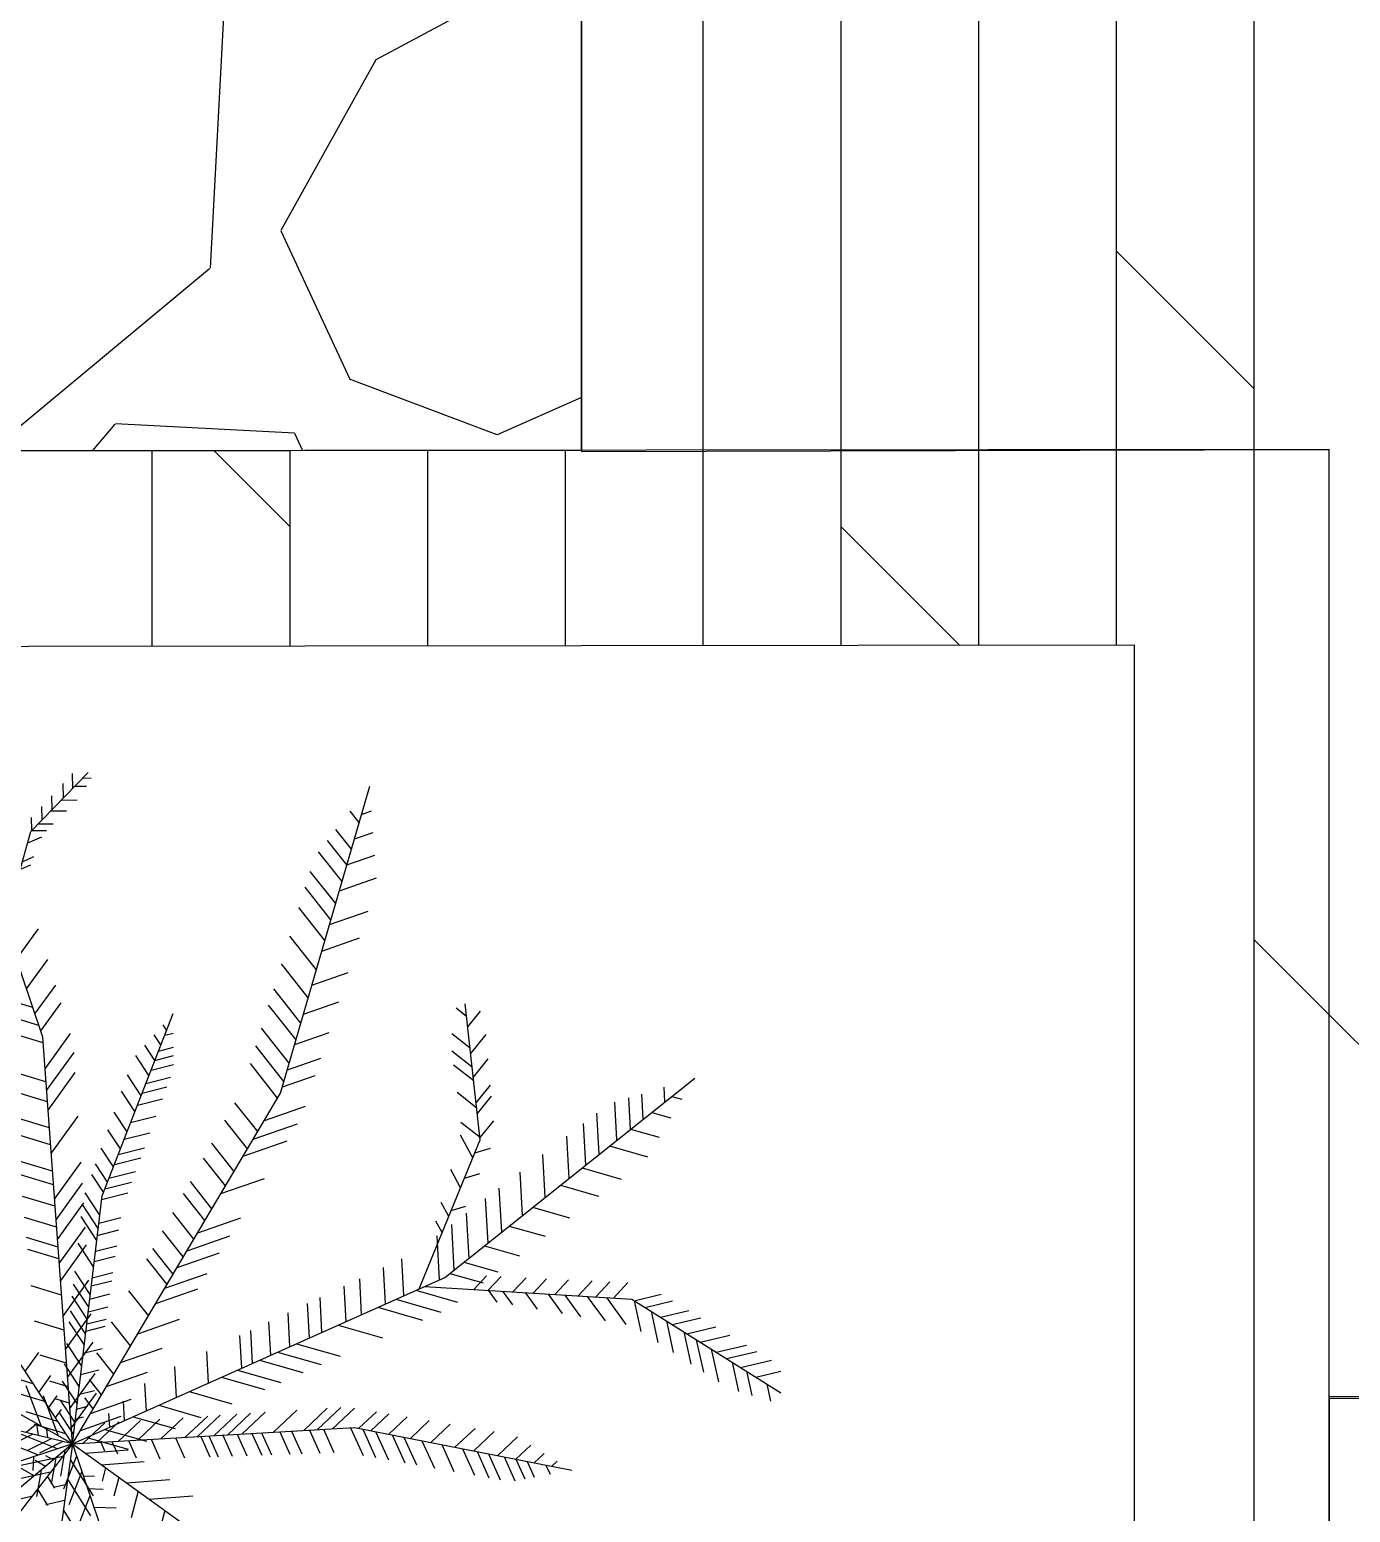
# Model space of a CAD drawing. Extents: x 58467 to 79089, y -33726 to -17391.
# Drawn here: x 68919.5 to 68980.4, y -20395 to -20326.6 of the extents above; entities that cross this region are included whole.
import ezdxf

# ---------------------------------------------------------------- set-up
doc = ezdxf.new("R2010")
doc.units = 0
doc.header["$LTSCALE"] = 100
for name, color, linetype in [('BA_elev4', 252, 'Continuous'), ('BA_env_landscp', 84, 'Continuous'), ('BA_mat_timber', 44, 'Continuous')]:
    doc.layers.add(name, color=color, linetype=linetype)
pattern_1 = [(90, (26786.514, 12448.2046), (-6.35, 4e-16), []), (135, (26786.514, 12448.205), (-12.6999913, -12.6999913), [8.980256, -17.960512])]

# ---------------------------------------------------------------- blocks, each defined once
blk = doc.blocks.new('MAVİ SEDİR')
for p, q in [((215767.73, 56640.72), (215770.78, 56653.61)), ((215764.13, 56646.44), (215755.39, 56648.36)), ((215772.63, 56632.92), (215776.4, 56648.88)), ((215770.71, 56635.98), (215758.32, 56638.7)), ((215777.21, 56625.64), (215780.92, 56641.33)), ((215780.5, 56620.4), (215784.17, 56635.91)), ((215775.37, 56628.57), (215760.39, 56631.86)), ((215785.62, 56612.26), (215789.21, 56627.47)), ((215782.1, 56617.86), (215765.25, 56621.56)), ((215790.01, 56605.27), (215793.55, 56620.23)), ((215786.93, 56610.17), (215770.29, 56613.83)), ((215794.66, 56597.89), (215798.13, 56612.57)), ((215790.91, 56603.85), (215774.45, 56607.47)), ((215798.45, 56591.86), (215801.87, 56606.32)), ((215796.58, 56594.84), (215780.36, 56598.4)), ((215803.47, 56583.88), (215806.81, 56598.05)), ((215903.67, 56587.31), (215900.87, 56597.11)), ((215911.87, 56597.59), (215910.38, 56602.83)), ((215801.53, 56586.96), (215785.53, 56590.47)), ((215806.98, 56578.29), (215810.28, 56592.26)), ((215895.01, 56576.45), (215890.84, 56591.07)), ((215909.12, 56594.14), (215916.54, 56593.74)), ((215806.98, 56578.29), (215791.21, 56581.76)), ((215886.42, 56565.68), (215880.88, 56585.08)), ((215900.25, 56583.01), (215913.08, 56582.32)), ((215808.54, 56564.08), (215794.72, 56574.06)), ((215808.32, 56567.66), (215816.24, 56575.04)), ((215895.01, 56576.45), (215911.04, 56575.59)), ((215808.88, 56558.6), (215816.68, 56565.86)), ((215875.16, 56551.56), (215869.43, 56571.65)), ((215889.47, 56569.5), (215908.88, 56568.46)), ((215809.15, 56554.26), (215796.57, 56563.34)), ((215866.31, 56540.46), (215860.71, 56560.07)), ((215882.12, 56560.28), (215903.2, 56559.14)), ((215809.86, 56542.77), (215798.74, 56550.8)), ((215809.44, 56549.58), (215817.12, 56556.74)), ((215876.68, 56553.47), (215897.97, 56552.32)), ((215810.19, 56537.51), (215817.72, 56544.52)), ((215854.92, 56526.18), (215849.5, 56545.18)), ((215869.87, 56544.93), (215891.4, 56543.77)), ((215721.95, 56535.99), (215724.54, 56538.73)), ((215810.4, 56534.1), (215800.37, 56541.35)), ((215722.54, 56532.99), (215717.85, 56535.11)), ((215723.71, 56527.05), (215728.56, 56532.19)), ((215811.12, 56522.38), (215802.58, 56528.55)), ((215810.87, 56526.48), (215818.25, 56533.35)), ((215845.29, 56514.1), (215840.01, 56532.58)), ((215860.05, 56532.61), (215881.94, 56531.43)), ((215725.57, 56517.62), (215715.44, 56522.2)), ((215724.45, 56523.32), (215716.34, 56526.99)), ((215725.57, 56517.62), (215732.8, 56525.27)), ((215811.51, 56516.08), (215818.76, 56522.83)), ((215850.75, 56520.95), (215872.97, 56519.75)), ((215726.76, 56511.58), (215714.49, 56517.13)), ((215727.41, 56508.25), (215737.01, 56518.41)), ((215811.84, 56510.77), (215804.77, 56515.88)), ((215835.2, 56501.45), (215830.08, 56519.39)), ((215728.34, 56503.56), (215715.01, 56509.59)), ((215729.83, 56495.98), (215739.76, 56506.5)), ((215812.3, 56503.43), (215806.15, 56507.87)), ((215812.3, 56503.43), (215819.38, 56510.02)), ((215826.74, 56490.84), (215821.75, 56508.32)), ((215842.26, 56510.3), (215864.79, 56509.09)), ((215890.73, 56499.2), (215899.37, 56506.23)), ((215903.09, 56497.83), (215912.04, 56505.11)), ((215729.5, 56497.64), (215716.05, 56503.72)), ((215812.76, 56495.92), (215819.75, 56502.42)), ((215813.08, 56467.95), (215889.63, 56499.32)), ((215821.01, 56483.66), (215816.11, 56500.83)), ((215836.66, 56503.28), (215859.39, 56502.05)), ((215869.83, 56491.21), (215872.23, 56499)), ((215882.85, 56496.54), (215885.32, 56504.58)), ((215889.63, 56499.32), (215959.36, 56491.6)), ((215890.73, 56499.2), (215898.48, 56489.36)), ((215905.81, 56497.53), (215913.78, 56487.41)), ((215908.59, 56497.22), (215917.68, 56504.62)), ((215921.69, 56495.77), (215931.1, 56503.43)), ((215933.88, 56494.42), (215943.6, 56502.32)), ((215947.63, 56492.9), (215955.61, 56499.39)), ((215730.96, 56490.22), (215717.36, 56496.37)), ((215731.73, 56486.33), (215741.43, 56496.6)), ((215828.88, 56493.52), (215851.89, 56492.28)), ((215853.2, 56484.4), (215855.51, 56491.88)), ((215880.27, 56495.49), (215891.92, 56489.21)), ((215919.79, 56495.98), (215927.97, 56485.59)), ((215926.79, 56495.21), (215935.08, 56484.69)), ((215936.55, 56494.13), (215943.92, 56484.77)), ((215952.84, 56492.32), (215957.15, 56486.86)), ((215733.07, 56479.51), (215719.24, 56485.77)), ((215734.17, 56473.92), (215743.57, 56483.86)), ((215812.3, 56466.21), (215806.18, 56487.65)), ((215822.83, 56485.93), (215846.06, 56484.68)), ((215850.25, 56483.19), (215857.46, 56479.3)), ((215864.93, 56489.2), (215874.3, 56484.15)), ((215735.07, 56469.37), (215721.02, 56475.73)), ((215807.72, 56455.97), (215801.13, 56479.06)), ((215817.74, 56478.36), (215840.28, 56477.15)), ((215841.9, 56479.76), (215847.86, 56476.55)), ((215736.24, 56463.42), (215745.38, 56473.1)), ((215803.59, 56446.72), (215797.02, 56469.71)), ((215736.89, 56460.11), (215722.65, 56466.56)), ((215738.09, 56454.01), (215723.73, 56460.51)), ((215738.4, 56452.42), (215747.28, 56461.81)), ((215809.55, 56460.06), (215828.48, 56459.04)), ((215739.76, 56445.53), (215725.22, 56452.11)), ((215740.22, 56443.2), (215748.87, 56452.35)), ((215741.06, 56438.93), (215726.38, 56445.58)), ((215741.45, 56436.96), (215749.95, 56445.95)), ((215794.46, 56426.32), (215787.97, 56449.07)), ((215805.35, 56450.67), (215824.03, 56449.66)), ((216017.46, 56427), (216024.12, 56446.04)), ((216030.69, 56430.84), (216035.71, 56445.19)), ((216044.02, 56434.72), (216047.39, 56444.34)), ((215741.77, 56432.66), (215727.53, 56439.1)), ((215799.87, 56438.41), (215818.22, 56437.42)), ((215986.48, 56417.99), (215993.21, 56437.24)), ((216000.12, 56421.96), (216007.02, 56441.67)), ((216052.41, 56437.16), (216058.24, 56432.56)), ((216056.65, 56438.39), (216058.45, 56443.53)), ((215741.24, 56423.45), (215751.84, 56434.68)), ((215796.31, 56430.46), (215814.45, 56429.48)), ((215968.95, 56412.89), (215975.47, 56431.54)), ((216030.69, 56430.84), (216043.29, 56420.9)), ((216038.75, 56433.19), (216048.83, 56425.22)), ((215740.96, 56418.79), (215729, 56424.2)), ((215740.78, 56415.69), (215752.21, 56427.78)), ((215784.9, 56404.95), (215778.48, 56427.45)), ((215938.58, 56404.06), (215944.73, 56421.67)), ((215954.11, 56408.58), (215960.46, 56426.72)), ((216002.46, 56422.64), (216019.19, 56409.43)), ((216010.83, 56425.07), (216027.4, 56411.98)), ((216022.16, 56428.36), (216037.41, 56416.32)), ((215740.55, 56411.67), (215728.74, 56417.02)), ((215740.37, 56408.69), (215751.74, 56420.72)), ((215780.53, 56395.16), (215774.14, 56417.55)), ((215790.75, 56418.02), (215808.55, 56417.06)), ((215916.72, 56397.7), (215922.62, 56414.56)), ((215925.54, 56400.27), (215931.55, 56417.43)), ((215976.85, 56415.19), (215994.05, 56401.61)), ((215991.97, 56419.59), (216008.89, 56406.23)), ((215740.01, 56402.39), (215728.41, 56407.64)), ((215776.42, 56385.97), (215770.06, 56408.25)), ((215787.9, 56411.64), (215805.53, 56410.69)), ((215899.55, 56388.47), (215906.91, 56409.52)), ((215949.44, 56407.22), (215967.15, 56393.24)), ((215962.52, 56411.02), (215979.99, 56397.23)), ((215739.65, 56396.37), (215728.19, 56401.55)), ((215739.47, 56393.23), (215750.72, 56405.14)), ((215783.38, 56401.53), (215800.74, 56400.6)), ((215881.19, 56377.57), (215889.08, 56400.14)), ((215889.9, 56382.74), (215897.83, 56405.41)), ((215919.52, 56398.52), (215937.78, 56384.1)), ((215928.83, 56401.23), (215946.92, 56386.94)), ((215940.82, 56404.71), (215958.68, 56390.6)), ((215739.11, 56386.94), (215727.85, 56392.04)), ((215771.38, 56374.7), (215765.05, 56396.85)), ((215779.01, 56391.76), (215796.11, 56390.84)), ((215910.99, 56395.27), (215928.71, 56381.28)), ((215738.82, 56382.11), (215727.68, 56387.16)), ((215738.53, 56377.04), (215749.66, 56388.83)), ((215767.66, 56366.4), (215761.37, 56388.45)), ((215861.97, 56366.17), (215869.78, 56388.5)), ((215893.75, 56385.03), (215908.63, 56373.28)), ((215738.38, 56374.45), (215727.4, 56379.42)), ((215738.1, 56369.63), (215749.17, 56381.35)), ((215772.34, 56376.85), (215789.04, 56375.95)), ((215774.8, 56382.36), (215791.65, 56381.45)), ((215841.84, 56354.22), (215849.56, 56376.3)), ((215884.9, 56379.78), (215899.59, 56368.19)), ((215737.95, 56367.06), (215727.14, 56371.95)), ((215737.69, 56362.67), (215748.71, 56374.34)), ((215760.29, 56349.91), (215754.05, 56371.77)), ((215832.62, 56348.75), (215840.3, 56370.72)), ((215865.86, 56368.48), (215880.12, 56357.22)), ((215873.36, 56372.93), (215887.78, 56361.54)), ((215737.29, 56355.76), (215726.73, 56360.54)), ((215737.53, 56359.93), (215726.88, 56364.75)), ((215737.19, 56354.13), (215748.15, 56365.73)), ((215823.96, 56343.61), (215831.61, 56365.48)), ((215854.15, 56361.52), (215868.14, 56350.47)), ((215736.82, 56347.85), (215747.73, 56359.39)), ((215753.27, 56334.22), (215747.08, 56355.89)), ((215764.72, 56359.82), (215780.96, 56358.95)), ((215805.52, 56332.67), (215813.09, 56354.31)), ((215813.35, 56337.31), (215820.95, 56359.05)), ((215848.14, 56357.96), (215862, 56347.02)), ((215705.05, 56329.28), (215706.72, 56351.76)), ((215736.53, 56342.86), (215726.27, 56347.51)), ((215736.1, 56335.35), (215746.91, 56346.8)), ((215829.42, 56346.85), (215842.86, 56336.23)), ((215838.62, 56352.31), (215852.26, 56341.53)), ((215713.44, 56317.64), (215715.09, 56339.96)), ((215747.41, 56321.12), (215741.27, 56342.64)), ((215757.34, 56343.31), (215773.14, 56342.46)), ((215789.99, 56323.44), (215797.49, 56344.9)), ((215815.36, 56338.51), (215828.49, 56328.14)), ((215820.56, 56341.59), (215833.8, 56331.13)), ((215913.59, 56325.73), (215916.79, 56338.38)), ((215918.56, 56327.67), (215921.73, 56340.2)), ((215925.29, 56330.29), (215928.21, 56341.83)), ((215930.36, 56332.27), (215932.77, 56341.79)), ((215935.15, 56334.13), (215937.08, 56341.76)), ((215943.27, 56337.3), (215944.38, 56341.71)), ((215945.79, 56338.28), (215948.58, 56336.46)), ((215699.22, 56337.37), (215683.92, 56333.33)), ((215735.8, 56330.36), (215725.82, 56334.88)), ((215735.4, 56323.47), (215746.12, 56334.82)), ((215775.2, 56314.67), (215782.65, 56335.95)), ((215898.38, 56319.79), (215901.67, 56332.8)), ((215907.36, 56323.3), (215910.6, 56336.1)), ((215930.36, 56332.27), (215938.15, 56327.17)), ((215938.29, 56335.36), (215943.51, 56331.94)), ((215709.1, 56323.65), (215695.52, 56320.07)), ((215722.78, 56304.68), (215724.42, 56326.83)), ((215735.12, 56318.67), (215726.26, 56322.68)), ((215740.89, 56306.54), (215734.79, 56327.89)), ((215734.82, 56313.54), (215745.47, 56324.81)), ((215750.44, 56327.88), (215764.46, 56327.12)), ((215762.87, 56307.35), (215770.26, 56328.48)), ((215799.33, 56328.99), (215812.09, 56318.91)), ((215869.85, 56308.67), (215873.31, 56322.35)), ((215876.97, 56311.45), (215880.39, 56324.96)), ((215882.1, 56313.45), (215885.48, 56326.84)), ((215889.87, 56316.48), (215893.21, 56329.69)), ((215912.2, 56325.19), (215922.9, 56318.18)), ((215922.51, 56329.2), (215932.84, 56322.44)), ((215728.71, 56296.44), (215730.35, 56318.48)), ((215736.74, 56297.27), (215730.68, 56318.51)), ((215740.4, 56294.01), (215747.69, 56314.87)), ((215745.43, 56316.69), (215755.33, 56316.16)), ((215749.13, 56299.2), (215756.46, 56320.16)), ((215783.78, 56319.76), (215796.19, 56309.95)), ((215846.78, 56303.45), (215849.62, 56314.71)), ((215858.97, 56304.91), (215862.36, 56318.31)), ((215864.32, 56306.51), (215867.81, 56320.32)), ((215893.68, 56317.96), (215903.8, 56311.34)), ((215904.1, 56322.03), (215914.55, 56315.19)), ((215701.01, 56300.84), (215700.54, 56312.38)), ((215716.27, 56313.7), (215706.69, 56311.18)), ((215734.63, 56310.19), (215728.37, 56313.02)), ((215734.18, 56302.5), (215744.74, 56313.68)), ((215742.03, 56309.07), (215749.11, 56308.69)), ((215769.24, 56311.13), (215780.26, 56302.42)), ((215795.03, 56297.26), (215797.56, 56307.27)), ((215801.29, 56298.01), (215803.86, 56308.17)), ((215807.8, 56298.79), (215810.41, 56309.11)), ((215814.53, 56299.59), (215817.18, 56310.08)), ((215818.78, 56300.1), (215821.45, 56310.69)), ((215827.06, 56301.09), (215829.79, 56311.88)), ((215832.36, 56301.73), (215835.12, 56312.64)), ((215840.52, 56302.7), (215843.33, 56313.81)), ((215867.9, 56307.91), (215877.21, 56301.81)), ((215875.64, 56310.93), (215885.2, 56304.67)), ((215884.87, 56314.53), (215894.72, 56308.08)), ((215725.43, 56288.79), (215706.74, 56300.57)), ((215710.56, 56297.61), (215710.23, 56305.75)), ((215721.15, 56306.94), (215714.29, 56305.13)), ((215717.06, 56295.42), (215716.82, 56301.25)), ((215734.29, 56304.42), (215729.81, 56306.45)), ((215733.77, 56295.48), (215744.28, 56306.6)), ((215741.51, 56289.3), (215759.41, 56302.24)), ((215751.52, 56300.61), (215757.09, 56296.22)), ((215751.64, 56288.56), (215769.63, 56301.57)), ((215758.69, 56304.87), (215766.47, 56298.73)), ((215758.75, 56292.91), (215760.85, 56301.25)), ((215767.57, 56287.4), (215785.71, 56300.51)), ((215769.03, 56294.14), (215771.4, 56303.54)), ((215780.02, 56295.46), (215782.46, 56305.12)), ((215781.88, 56286.36), (215800.14, 56299.57)), ((215791.36, 56296.82), (215793.87, 56306.75)), ((215824.31, 56300.76), (215836.43, 56292.83)), ((215837.89, 56302.39), (215850.14, 56294.38)), ((215844.05, 56303.13), (215856.35, 56295.08)), ((215850.87, 56303.94), (215862.3, 56296.47)), ((215862.66, 56305.87), (215871.81, 56299.88)), ((216075.31, 56295.31), (216075.34, 56299.49)), ((215699.54, 56285.24), (215680.61, 56297.17)), ((215706.78, 56298.89), (215689.64, 56292.18)), ((215715.37, 56287.41), (215696.58, 56299.25)), ((215719.23, 56294.69), (215702.22, 56288.03)), ((215727.14, 56292.01), (215710.22, 56285.39)), ((215746.22, 56291.41), (215747.29, 56295.63)), ((215751.29, 56292.02), (215752.78, 56297.9)), ((215754.24, 56292.38), (215765.71, 56284.87)), ((215762.97, 56293.42), (215774.52, 56285.86)), ((215773.42, 56294.67), (215785.06, 56287.05)), ((215784.4, 56295.99), (215796.15, 56288.3)), ((215789.93, 56296.65), (215801.73, 56288.92)), ((215797.44, 56297.55), (215809.31, 56289.78)), ((215799.02, 56285.11), (215817.44, 56298.43)), ((215803.56, 56298.28), (215815.48, 56290.47)), ((215810.07, 56299.06), (215822.06, 56291.21)), ((215817.04, 56283.8), (215835.62, 56297.23)), ((215826.11, 56283.14), (215844.78, 56296.63)), ((215838.43, 56282.24), (215857.2, 56295.82)), ((215848.47, 56281.51), (215867.33, 56295.15)), ((215859.16, 56280.73), (215878.12, 56294.44)), ((215882.51, 56279.03), (215901.68, 56292.89)), ((216047.84, 56268.63), (216078.14, 56298.05)), ((216063.99, 56284.31), (216064.04, 56292.38)), ((216071.17, 56291.28), (216071.21, 56297.21)), ((215704.35, 56285.89), (215702.09, 56276.25)), ((215712.62, 56287.03), (215711, 56280.12)), ((215730.26, 56286.09), (215716.94, 56283.74)), ((215727.05, 56284.94), (215722.35, 56263.35)), ((215734.61, 56285.07), (215728.61, 56272.95)), ((215738.36, 56290.47), (215749.68, 56283.06)), ((215738.57, 56286.54), (215743.43, 56270.51)), ((215744.53, 56291.21), (215755.91, 56283.77)), ((215746.78, 56281.18), (215751.14, 56284.33)), ((215754.41, 56288.36), (215756.47, 56281.57)), ((215762.73, 56287.75), (215765.6, 56278.27)), ((215774.95, 56286.86), (215779.03, 56273.42)), ((215791.82, 56285.63), (215796.41, 56270.49)), ((215809.85, 56284.32), (215814.57, 56268.75)), ((215904.8, 56277.41), (215924.17, 56291.41)), ((215914.9, 56276.67), (215934.36, 56290.74)), ((215926.09, 56275.86), (215944.16, 56288.92)), ((216058.44, 56278.92), (216058.49, 56286.8)), ((216065, 56285.29), (216072.44, 56285.12)), ((216069.96, 56290.11), (216077.62, 56289.93)), ((215710.21, 56271.93), (215701.74, 56277.07)), ((215716.81, 56277.03), (215710.75, 56280.71)), ((215726.27, 56281.32), (215712.88, 56278.96)), ((215719.01, 56278.73), (215714.29, 56257.03)), ((215725.18, 56280.02), (215727.28, 56276.22)), ((215736.09, 56279.03), (215730.05, 56266.85)), ((215730.9, 56282.21), (215739.08, 56261.68)), ((215736.49, 56277.38), (215740.8, 56276.83)), ((215737.42, 56282.84), (215758.11, 56275.09)), ((215745.02, 56282.33), (215749.9, 56266.23)), ((215752.08, 56277.73), (215758.16, 56282.13)), ((215759.86, 56272.65), (215768.48, 56278.89)), ((215828.46, 56282.97), (215833.3, 56266.96)), ((215834.48, 56282.53), (215839.37, 56266.38)), ((215844.75, 56281.78), (215849.72, 56265.39)), ((215855.42, 56281), (215860.46, 56264.36)), ((215866.47, 56280.2), (215871.59, 56263.3)), ((215873.43, 56279.69), (215878.6, 56262.63)), ((215887.03, 56278.7), (215892.29, 56261.32)), ((215895.72, 56278.07), (215901.05, 56260.48)), ((215909.11, 56277.09), (215914.53, 56259.19)), ((215945.46, 56273.62), (215959.94, 56284.08)), ((215954.17, 56270.68), (215968.9, 56281.34)), ((215967.03, 56266.34), (215982.14, 56277.27)), ((216048.32, 56269.09), (216048.37, 56276.63)), ((216051.75, 56272.42), (216051.8, 56280.08)), ((216059.01, 56279.47), (216066.19, 56279.31)), ((215719.99, 56273.83), (215706.49, 56271.44)), ((215717.08, 56270.35), (215721.25, 56262.83)), ((215726.84, 56269.93), (215719.75, 56269.59)), ((215721.9, 56276.1), (215724.84, 56270.8)), ((215727.71, 56272.56), (215735.93, 56251.93)), ((215738.4, 56269.53), (215732.32, 56257.25)), ((215737.7, 56272.42), (215743.72, 56271.64)), ((215743.77, 56271.58), (215739.26, 56266.11)), ((215742.41, 56274), (215763.21, 56266.21)), ((215755.16, 56275.72), (215760.07, 56259.49)), ((215764.26, 56269.78), (215769.21, 56253.43)), ((215770.59, 56265.65), (215780.3, 56272.68)), ((215919.37, 56276.35), (215924.86, 56258.2)), ((215939.37, 56274.89), (215945.91, 56253.29)), ((215948.22, 56272.69), (215954.96, 56250.42)), ((215957.41, 56269.59), (215964.09, 56247.53)), ((215982.36, 56261.17), (215997.93, 56272.43)), ((216032.36, 56264.32), (216034.95, 56270.18)), ((216041.98, 56266.99), (216045.19, 56274.28)), ((216048.32, 56269.09), (216055.03, 56268.94)), ((216053.69, 56274.31), (216060.64, 56274.15)), ((215706.37, 56268.96), (215701.62, 56247.09)), ((215999.86, 56255.27), (216047.84, 56268.63)), ((216028.45, 56263.23), (216030.79, 56268.52))]:
    blk.add_line(p, q)
for points in [[(215814.33, 56470.74), (215807.73, 56577.09), (215759.64, 56653.59)], [(215733.44, 56289.88), (215818.95, 56481.07), (215921.28, 56609.39)], [(215733.44, 56289.88), (215610.98, 56459.79), (215484.78, 56564.71)], [(215733.44, 56289.88), (215741.89, 56434.71), (215719.93, 56546.25)], [(215733.44, 56289.88), (215913.55, 56396.78), (216071.14, 56442.61)], [(215733.44, 56289.88), (215570.26, 56345), (215457.23, 56418.78)], [(215733.44, 56289.88), (215860.77, 56305.13), (215954.4, 56341.64)], [(215733.44, 56289.88), (215525.95, 56261.43), (215374.08, 56199.19)], [(215733.44, 56289.88), (215567.74, 56161.8), (215416.92, 56097.07)], [(215733.44, 56289.88), (215667.64, 56091.05), (215578.76, 55953.08)], [(215733.44, 56289.88), (215651.08, 56191.59), (215607.85, 56100.87)], [(215733.44, 56289.88), (215763.8, 56165.29), (215811.25, 56076.71)], [(215733.44, 56289.88), (215866.36, 56203.18), (215984.19, 56163.42)], [(215733.44, 56289.88), (215836.38, 56107.49), (215878.75, 55948.93)], [(215733.44, 56289.88), (215942.33, 56274.68), (216097.84, 56222.22)]]:
    blk.add_lwpolyline(points)

msp = doc.modelspace()

# ---------------------------------------------------------------- hatches: boundary and pattern name
at = {"layer": 'BA_elev4'}
h = msp.add_hatch(dxfattribs=at)
h.set_pattern_fill('GRAVEL', color=256, scale=2, angle=224.5302)
h.set_pattern_definition([(92.5429865, (26796.0648, 12386.34), (-30.9127423, 610.93142198), [6.83443, -676.609673]), (49.49994, (26795.7615, 12393.1677), (-398.94692368, -463.71775046), [11.728094, -1161.08098]), (357.040646, (26803.3783, 12402.0858), (-754.0216222, 42.10502648), [8.26963, -818.694456]), (131.803888, (26808.5956, 12425.0333), (676.29131219, -759.91229827), [10.68009, -1057.32875]), (157.363853, (26801.4764, 12432.9946), (608.57515158, -256.44579325), [10.472674, -1036.796155]), (221.803888, (26791.8105, 12437.0253), (759.91229827, 676.29131219), [10.68009, -1057.32875]), (262.2244395, (26783.8492, 12429.9061), (114.533728223, 825.27218849), [14.123873, -1398.262306]), (296.7855274, (26781.9383, 12415.912), (530.255773965, -1046.092698654), [13.33439, -1320.10513]), (345.9597646, (26787.9475, 12404.0085), (752.843487, -185.78429451), [10.71626, -1060.910914]), (39.766557, (26798.3437, 12401.4087), (-433.98314148, -355.66376384), [12.234266, -599.47874]), (86.9276368, (26807.7476, 12409.2345), (42.69409434, 825.86125609), [15.82156, -1566.33545]), (3.344274, (26772.387, 12390.1264), (467.25215417, 32.0908775), [5.40009, -534.611316]), (35.9994334, (26777.778, 12390.4414), (-542.03712601, -390.69997955), [10.27364, -1017.09278]), (89.5302, (26786.09, 12396.48), (-35.625283, 36.21435), [7.184187, -64.65786]), (67.72879, (26792.9, 12394.628), (-109.8211875, -250.55511725), [3.868826, -383.012447]), (156.331609, (26794.366, 12398.208), (143.0902002, -73.0177691), [5.471312, -268.09506]), (255.493956, (26789.355, 12400.405), (-37.392486, -179.304551), [8.886393, -287.325963]), (26.09525, (26787.129, 12391.802), (-108.0539847, -35.0362156), [6.425743, -154.21796]), (240.9197393, (26815.3703, 12418.871), (-255.26765807, -464.89588377), [9.00176, -891.176533]), (294.876375, (26810.995, 12411.004), (-247.02071163, 540.85899089), [7.55198, -747.644314]), (157.72879, (26794.254, 12384.559), (250.55511725, -109.8211875), [7.7376, -379.14367]), (208.1406587, (26787.0936, 12387.4913), (469.01935696, 247.60977929), [9.00176, -891.176533]), (203.974154, (26793.2826, 12441.324), (252.32232006, 105.69771425), [8.680704, -425.354686]), (159.3053396, (26785.3508, 12437.7967), (572.94986854, -220.2314422), [7.273442, -720.071868]), (291.331609, (26758.2666, 12420.417), (105.6977143, -252.32232006), [7.7376, -379.14367]), (241.8842237, (26761.0813, 12413.2093), (328.28542714, 607.986084), [8.515655, -843.04752]), (293.974154, (26776.0116, 12437.873), (-105.69771425, 252.32232006), [4.34035, -429.69504]), (325.840131, (26760.439, 12422.554), (178.7154834, -109.2321199), [2.59029, -256.4399]), (30.493956, (26762.583, 12421.1), (-144.2683354, -70.6614987), [10.472674, -198.98109]), (50.539205, (26771.607, 12426.4143), (-326.51822435, -392.46718228), [9.70534, -960.827297]), (168.220267, (26786.149, 12403.664), (107.464917, -36.8034183), [7.326478, -175.835527]), (217.6874256, (26778.9764, 12405.1597), (-686.894529064, -533.2011121), [12.791135, -1266.32018]), (285.475595, (26768.854, 12397.34), (-104.51957904, 396.00158787), [5.230165, -517.787846]), (314.5302, (26770.25, 12392.3), (71.839634, -0.589068), [3.048, -47.752]), (344.786636, (26773.4, 12426.0403), (-394.23438506, 110.9993227), [7.05734, -698.678815]), (272.5429865, (26780.21, 12424.1884), (30.9127423, -610.93142198), [13.668858, -669.775244]), (224.5302, (26780.817, 12410.533), (-0.589068, -71.839634), [13.208, -37.592]), (189.8350455, (26771.401, 12401.2704), (-611.52048952, -102.75237657), [8.03219, -795.186334]), (118.584803, (26763.487, 12399.8984), (-106.28678185, 180.4826862), [7.39658, -362.433]), (72.1761744, (26759.9477, 12406.3934), (331.81983286, 1039.02388737), [12.0429, -1192.24929]), (39.9562778, (26763.634, 12417.8583), (506.41184293, 426.91433021), [12.74059, -1261.31693])])
h.paths.add_polyline_path([(69051.854, -20942.84), (69092.564, -20902.109), (69060.896, -20870.456), (69035.622, -20895.424), (68974.576, -20834.432), (69034.607, -20775.126), (69095.242, -20835.73), (69155.991, -20774.872), (69134.581, -20753.473), (68999.373, -20753.6), (68999.407, -20708.581), (68885.021, -20708.581), (68885.086, -20622.199), (68920.547, -20622.199), (68920.548, -20432.372), (68884.907, -20432.372), (68884.828, -20346.077), (68944.91, -20346.022), (68944.91, -20301.077), (68861.301, -20301.077), (68862.353, -20753.493)])
h = msp.add_hatch(dxfattribs=at)
h.set_pattern_fill('GRAVEL', color=256, scale=2, angle=224.5302)
h.set_pattern_definition([(92.5429865, (26662.846, 11375.577), (-30.9127423, 610.93142198), [6.83443, -676.609673]), (49.49994, (26662.5427, 11382.4047), (-398.94692368, -463.71775046), [11.728094, -1161.08098]), (357.040646, (26670.1595, 11391.3228), (-754.0216222, 42.10502648), [8.26963, -818.694456]), (131.803888, (26675.3768, 11414.2703), (676.29131219, -759.91229827), [10.68009, -1057.32875]), (157.363853, (26668.2576, 11422.2315), (608.57515158, -256.44579325), [10.472674, -1036.796155]), (221.803888, (26658.5916, 11426.2622), (759.91229827, 676.29131219), [10.68009, -1057.32875]), (262.2244395, (26650.6304, 11419.143), (114.533728223, 825.27218849), [14.123873, -1398.262306]), (296.7855274, (26648.7195, 11405.149), (530.255773965, -1046.092698654), [13.33439, -1320.10513]), (345.9597646, (26654.7287, 11393.2455), (752.843487, -185.78429451), [10.71626, -1060.910914]), (39.766557, (26665.125, 11390.6457), (-433.98314148, -355.66376384), [12.234266, -599.47874]), (86.9276368, (26674.5288, 11398.4714), (42.69409434, 825.86125609), [15.82156, -1566.33545]), (3.344274, (26639.1683, 11379.3634), (467.25215417, 32.0908775), [5.40009, -534.611316]), (35.9994334, (26644.5592, 11379.6784), (-542.03712601, -390.69997955), [10.27364, -1017.09278]), (89.5302, (26652.87, 11385.717), (-35.625283, 36.21435), [7.184187, -64.65786]), (67.72879, (26659.681, 11383.865), (-109.8211875, -250.55511725), [3.868826, -383.012447]), (156.331609, (26661.147, 11387.445), (143.0902002, -73.0177691), [5.47131, -268.09506]), (255.493956, (26656.136, 11389.642), (-37.392486, -179.304551), [8.886393, -287.325963]), (26.09525, (26653.91, 11381.039), (-108.0539847, -35.0362156), [6.425743, -154.21796]), (240.9197393, (26682.1514, 11408.108), (-255.26765807, -464.89588377), [9.00176, -891.176533]), (294.876375, (26677.7763, 11400.241), (-247.02071163, 540.85899089), [7.55198, -747.644314]), (157.72879, (26661.035, 11373.796), (250.55511725, -109.8211875), [7.7376, -379.14367]), (208.1406587, (26653.8748, 11376.7282), (469.01935696, 247.60977929), [9.00176, -891.176533]), (203.974154, (26660.064, 11430.561), (252.32232006, 105.69771425), [8.680704, -425.354686]), (159.3053396, (26652.132, 11427.0337), (572.94986854, -220.2314422), [7.27344, -720.07187]), (291.331609, (26625.048, 11409.654), (105.6977143, -252.32232006), [7.7376, -379.14367]), (241.8842237, (26627.8625, 11402.4463), (328.28542714, 607.986084), [8.515655, -843.04752]), (293.974154, (26642.793, 11427.11), (-105.69771425, 252.32232006), [4.34035, -429.69504]), (325.840131, (26627.221, 11411.791), (178.7154834, -109.2321199), [2.59029, -256.4399]), (30.493956, (26629.364, 11410.337), (-144.2683354, -70.6614987), [10.472674, -198.98109]), (50.539205, (26638.3882, 11415.6512), (-326.51822435, -392.46718228), [9.70534, -960.827297]), (168.220267, (26652.93, 11392.901), (107.464917, -36.8034183), [7.32648, -175.835527]), (217.6874256, (26645.7576, 11394.3967), (-686.894529064, -533.2011121), [12.791135, -1266.32018]), (285.475595, (26635.635, 11386.577), (-104.51957904, 396.00158787), [5.230165, -517.787846]), (314.5302, (26637.03, 11381.536), (71.839634, -0.58907), [3.048, -47.752]), (344.786636, (26640.1812, 11415.2773), (-394.23438506, 110.9993227), [7.05734, -698.678815]), (272.5429865, (26646.9913, 11413.4254), (30.9127423, -610.93142198), [13.66886, -669.775244]), (224.5302, (26647.6, 11399.77), (-0.58907, -71.839634), [13.208, -37.592]), (189.8350455, (26638.182, 11390.5074), (-611.52048952, -102.75237657), [8.03219, -795.186334]), (118.584803, (26630.268, 11389.1354), (-106.2867819, 180.4826862), [7.39658, -362.433]), (72.1761744, (26626.729, 11395.6304), (331.81983286, 1039.02388737), [12.0429, -1192.24929]), (39.9562778, (26630.4151, 11407.0953), (506.41184293, 426.91433021), [12.74059, -1261.31693])])
h.paths.add_polyline_path([(68979.382, -20432.285), (69050.377, -20432.285), (69050.377, -20389.744), (68979.382, -20389.744)])
at = {"layer": 'BA_mat_timber'}
h = msp.add_hatch(dxfattribs=at)
h.set_pattern_fill('DOLMIT', color=256, angle=90)
h.set_pattern_definition(pattern_1)
edge = h.paths.add_edge_path()
edge.add_line((68979.382, -20389.636), (69080.377, -20389.851))
edge.add_line((69080.377, -20389.851), (69080.371, -20301.098))
edge.add_line((69080.371, -20301.098), (68944.893, -20300.97))
edge.add_line((68944.893, -20300.97), (68944.91, -20346.078))
edge.add_line((68944.91, -20346.078), (68979.382, -20345.99))
h = msp.add_hatch(dxfattribs=at)
h.set_pattern_fill('DOLMIT', color=256, angle=90)
h.set_pattern_definition(pattern_1)
h.paths.add_polyline_path([(68884.909, -20346.077), (68884.908, -20432.372), (68979.381, -20432.285), (68979.382, -20345.991)])
h.paths.add_polyline_path([(68893.908, -20355.077), (68970.382, -20354.991), (68970.382, -20423.285), (68893.908, -20423.372)], flags=16)

# ---------------------------------------------------------------- linework, layer by layer
at = {"layer": 'BA_elev4'}
for points in [[(69051.854, -20942.84), (69092.564, -20902.109), (69060.896, -20870.456), (69035.622, -20895.424), (68974.576, -20834.432), (69034.607, -20775.126), (69095.242, -20835.73), (69155.991, -20774.872), (69134.581, -20753.473), (68999.373, -20753.6), (68999.407, -20708.581), (68885.021, -20708.581), (68885.086, -20622.199), (68920.547, -20622.199), (68920.548, -20432.372), (68884.907, -20432.372), (68884.828, -20346.077), (68944.91, -20346.022), (68944.91, -20301.077), (68861.301, -20301.077), (68862.353, -20753.493)], [(68979.382, -20432.285), (69050.377, -20432.285), (69050.377, -20389.744), (68979.382, -20389.744)]]:
    msp.add_lwpolyline(points, close=True, dxfattribs=at)
at = {"layer": 'BA_mat_timber'}
msp.add_lwpolyline([(68979.382, -20389.636), (69080.377, -20389.851), (69080.371, -20301.098), (68944.893, -20300.97), (68944.91, -20346.078), (68979.382, -20345.99), (68979.382, -20345.99)], dxfattribs=at)
for points in [[(68884.908, -20346.077), (68884.908, -20432.372), (68979.382, -20432.285), (68979.382, -20345.991)], [(68893.908, -20423.372), (68893.908, -20355.077), (68970.382, -20354.991), (68970.382, -20423.285)]]:
    msp.add_lwpolyline(points, close=True, dxfattribs=at)

# ---------------------------------------------------------------- block references
at = {"layer": 'BA_env_landscp', "xscale": -0.08979415038844869, "yscale": 0.08979415038844869, "zscale": 0.08979415038844801, "rotation": 270.0002288266888}
msp.add_blockref('MAVİ SEDİR', (63867.012, -39763.451, 0), dxfattribs=at)

doc.saveas('drawing.dxf')
